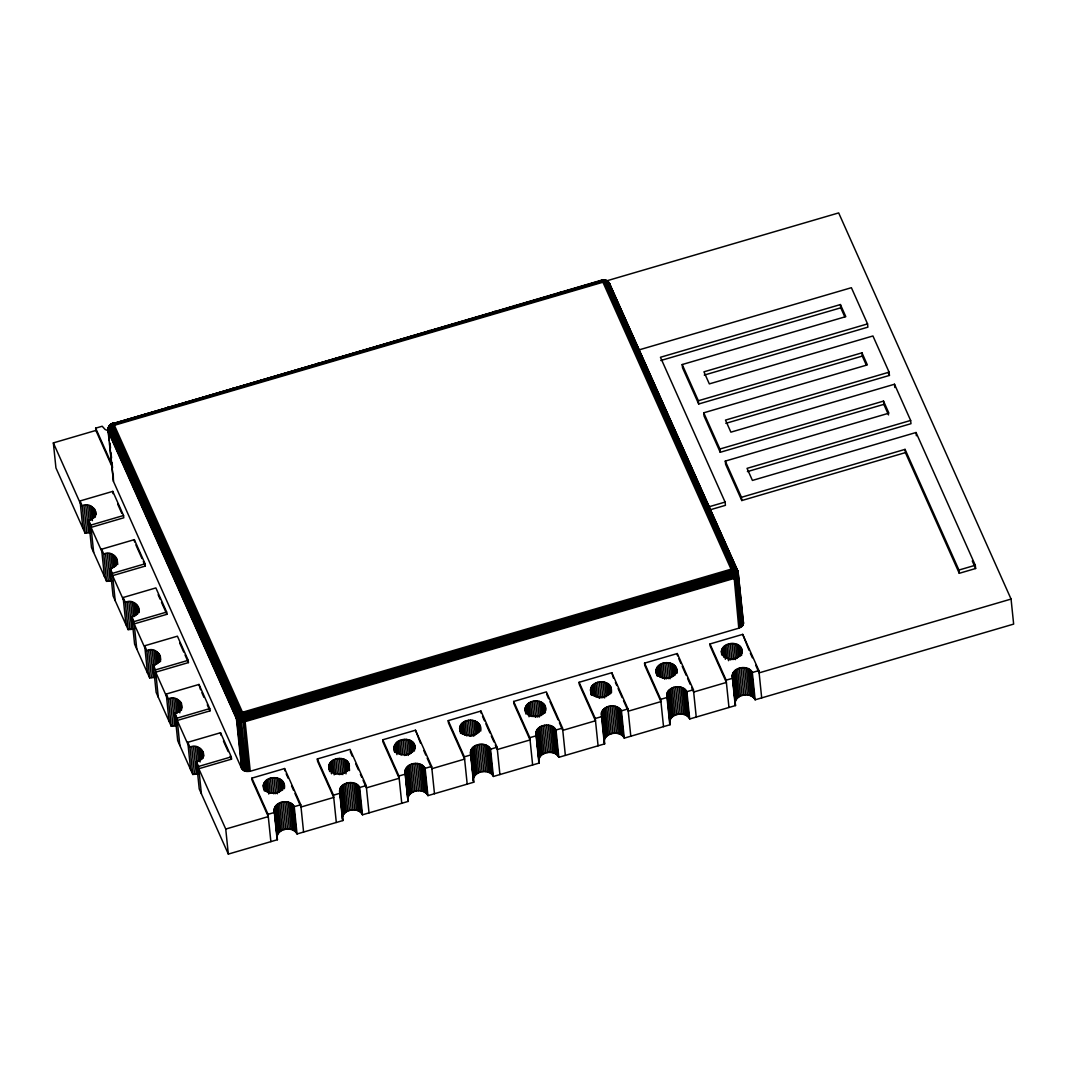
<?xml version="1.0" encoding="UTF-8"?>
<svg xmlns="http://www.w3.org/2000/svg" width="1067" height="1067" viewBox="0 0 1067 1067"><rect width="100%" height="100%" fill="white"/><g stroke="black" fill="none" stroke-linecap="round" stroke-linejoin="round"><path stroke-width="1.5" d="M113.249 474.522L113.449 481.377L241.555 768.347L244.476 771.001L250.252 771.254L245.13 721.639L242.889 713.169L114.396 425.293C112.035 419.905 106.54 428.574 108.327 431.762L236.434 718.731L240.422 721.745L245.13 721.639L733.669 578.567L736.643 576.967L738.257 574.499L737.871 571.058L609.764 284.089L607.39 281.141L603.829 279.874L110.368 424.613M245.543 771.361L239.928 721.039L242.502 712.263L731.042 569.191C738.391 565.977 740.391 576.033 733.549 577.7L245.01 720.785L243.956 721.906L249.091 771.521M241.555 768.347L236.434 718.731L238.408 714.557L242.502 712.263L245.13 721.639M108.1 428.494L108.327 431.762C106.767 427.987 110.181 422.945 114.396 425.293L602.935 282.221C606.99 279.874 611.484 283.555 610.284 288.157M236.434 718.731L238.381 714.877L242.502 712.263L243.956 721.906L239.195 720.758L236.567 718.464L108.341 430.948L110.088 427.507L114.396 425.293L113.115 423.252L114.396 425.293L110.301 427.587L108.341 430.948M112.662 424.306C113.102 421.452 106.713 427.64 107.98 430.001L113.449 481.377M609.951 284.849C609.684 281.235 602.775 278.287 601.201 281.221L602.575 280.368L111.221 424.079L109.634 425.346M609.057 282.822L606.91 281.355L602.935 282.221C602.081 279.247 606.643 280.181 604.322 281.088L606.176 280.514L609.39 283.409C608.577 281.141 602.095 277.487 602.935 282.221L731.042 569.191C730.495 574.913 736.87 573.326 735.363 569.018L607.243 282.048C605.923 279.167 599.374 278.674 602.935 282.221L606.269 281.875L609.337 283.262L738.057 571.819L743.526 623.208L742.499 625.822L738.791 628.183L250.252 771.254M245.01 720.785L244.61 718.718L733.723 575.727L736.083 574.246L737.27 570.472L734.963 569.245L731.042 569.191L734.176 577.78C737.63 576.834 739.791 572.526 736.937 569.805L608.683 282.315L606.029 281.021L602.935 282.221L601.441 280.141M738.391 573.593L734.376 568.844L606.269 281.875L602.575 281.155L602.935 282.221L607.043 280.914L609.524 283.742L604.789 280.101L602.935 282.221C601.188 278.887 605.469 280.021 602.935 282.221L606.176 280.514M107.98 430.001C108.407 426.133 110.328 422.945 114.396 425.293L109.448 427.574L108.194 430.908M109.314 440.671L108.127 429.094C108.167 426.813 109.594 427.28 113.689 423.919L603.882 280.768L605.176 281.635L733.482 569.698L732.042 571.125L241.742 714.33L240.262 713.343L112.062 426.16L114.396 425.293L112.208 423.479M243.516 770.507L238.381 720.892L239.688 716.17L242.502 712.263L247.891 771.628M112.435 423.466L110.461 425.026L108.967 429.227L237.074 716.197L236.647 717.878L239.942 720.385L244.756 720.465M108.541 428.054L110.595 425.946L114.396 425.293C112.235 421.505 107.287 426.146 108.741 429.161L108.287 430.321M242.756 722.012L242.502 712.263C244.663 714.823 243.156 720.265 238.408 714.557L110.301 427.587L112.702 423.559L109.941 425.039M110.688 427.013L111.008 424.893L114.396 425.293C113.475 423.452 109.448 424.359 111.702 424.853M112.809 425.813C113.355 423.452 113.662 425.2 114.396 425.293M111.768 424.052L602.028 280.061M743.032 624.995L737.991 574.406L735.523 571.152L731.042 569.191L734.936 577.46L739.898 627.769M238.381 720.892L238.888 716.611L242.502 712.263L241.529 721.372L246.69 771.574M603.175 281.114L604.456 279.954M242.689 769.881L237.568 720.265C235.754 716.784 245.477 709.955 238.955 714.33L238.408 714.557M605.883 281.581L602.268 280.421L602.855 281.635M110.461 424.773L109.554 428.387L237.661 715.357L240.408 717.384L244.33 717.584L732.856 574.513L733.816 573.939L733.603 571.085L731.042 569.191L733.949 572.926L735.777 577.62L740.898 627.236M742.499 625.822L737.31 575.593C737.831 571.419 728.974 570.045 732.682 569.458C729.895 568.524 738.431 572.566 737.911 575.38M108.581 427.48L108.554 430.094L236.661 717.064L240.729 719.878L244.836 719.798L733.376 576.713C736.083 576.82 739.951 570.498 736.35 570.685L731.042 569.191L734.376 572.632L736.643 576.967L741.778 626.582M737.991 574.406C739.591 571.485 734.883 568.684 731.855 569.058M609.47 284.049L607.67 281.448L604.242 280.661L605.923 280.341L604.162 280.861M733.136 575.647L736.417 572.659L736.804 570.071L608.337 281.968M283.862 783.832C284.836 794.955 264.123 796.862 263.296 785.632C264.963 773.802 286.97 775.509 284.356 788.646M228.325 854.093L225.737 829.059L198.809 768.72L231.526 759.144L231.299 756.863L220.522 732.736L187.792 742.312L189.953 747.14C200.769 741.858 209.732 758.784 196.421 761.625L199.236 788.926L228.325 854.093L277.407 839.729L274.592 812.414C271.511 801.797 289.944 797.689 294.225 806.665L297.039 833.967L342.854 820.563L340.04 793.248C336.959 782.631 355.378 778.523 359.672 787.499L362.487 814.801L408.301 801.384L405.18 770.067C407.927 762.158 421.078 760.904 425.106 768.333L427.934 795.635L473.748 782.218L470.92 754.916C467.839 744.299 486.272 740.191 490.553 749.167L493.381 776.469L539.182 763.052L536.368 735.75C533.287 725.133 551.706 721.025 556 730.001L558.815 757.303L604.629 743.886L601.508 712.569C604.269 704.66 617.406 703.406 621.434 710.835L624.262 738.137L670.076 724.72L666.955 693.403C669.703 685.494 682.853 684.24 686.881 691.669L689.709 718.971L735.51 705.554L732.696 678.252C729.615 667.635 748.034 663.527 752.328 672.503L755.143 699.805L1013.65 624.102L1011.063 599.067L838.675 212.907L605.843 281.088M297.039 833.967C292.758 824.991 274.339 829.112 277.407 839.729M328.743 766.466C329.876 756.356 348.536 755.383 349.402 766.013C348.282 776.109 329.61 777.096 328.743 766.466L329.076 769.667M362.487 814.801C358.205 805.825 339.786 809.946 342.854 820.563M394.617 751.862C389.362 737.937 416.09 734.096 415.076 748.714M405.727 779.203L405.18 770.067M408.301 801.384C405.22 790.78 423.652 786.659 427.934 795.635M480.19 726.334C481.164 737.457 460.451 739.364 459.637 728.134C461.304 716.304 483.298 718.011 480.683 731.148M493.381 776.469C489.086 767.493 470.667 771.614 473.748 782.218M525.071 708.955C526.204 698.858 544.864 697.885 545.73 708.515C544.61 718.611 525.951 719.598 525.071 708.955L525.404 712.169M558.815 757.303C554.533 748.327 536.114 752.448 539.182 763.052M611.071 688.002C612.058 699.125 591.331 701.032 590.518 689.789C591.852 678.785 612.525 679.119 611.404 691.216M598.08 745.806L595.266 718.491L601.801 716.584L601.508 712.569M676.518 668.836C677.492 679.959 656.779 681.866 655.965 670.623C657.552 658.939 679.412 660.406 676.958 673.397M663.527 726.64L660.7 699.325L667.248 697.418L666.955 693.403M721.412 651.457C722.532 641.36 741.192 640.387 742.072 651.017C740.938 661.113 722.279 662.087 721.412 651.457L721.732 654.671M755.143 699.805C750.861 690.829 732.442 694.95 735.51 705.554M735.363 569.018L732.536 573.352L243.996 716.437M736.643 576.967L737.697 575.02L736.83 576.14L734.75 572.299L731.042 569.191L732.696 569.151M112.769 423.386L110.755 424.653M243.649 715.29L732.175 572.205L734.376 568.844M237.074 716.197L238.381 714.877M732.976 573.406L734.176 577.78L738.791 628.183M108.821 426.693L109.247 425.84M108.487 427.267L111.715 424.413M624.262 738.137C619.98 729.161 601.561 733.282 604.629 743.886M689.709 718.971C685.414 709.995 666.995 714.116 670.076 724.72M109.581 425.506L109.114 428.587M242.036 769.16L236.901 719.545L238.621 715.25L242.502 712.263L240.422 721.745M732.562 569.765C731.402 568.631 738.244 571.165 738.191 573.779M733.816 573.939L735.91 572.099L736.217 569.351M112.462 424.132L112.022 423.572L113.782 424.946M108.754 427.187L110.314 424.813L111.448 425.106M108.434 427.387L109.287 426M605.683 281.328L607.043 280.914L606.269 281.875M242.502 712.263L240.142 716.41L239.195 720.758L244.476 771.001M108.714 426.92L113.595 425.213L111.355 426.573M604.842 281.261L604.629 280.007M607.243 282.048L606.643 280.781L609.124 283.208M602.135 280.194L601.214 280.674L602.602 280.701C601.641 282.168 601.228 279.541 602.615 280.114M604.642 281.101L603.642 281.888L604.429 281.755M604.335 281.621L603.429 281.728L603.442 280.341M605.029 281.435C606.616 279.821 603.682 279.954 606.323 281.301M601.214 280.674L603.095 280.074M242.356 721.425L240.715 721.239M239.928 721.039L238.528 720.412M109.728 425.68L110.808 425.226M602.562 280.114L602.268 280.421M111.662 423.746L113.355 423.599L114.116 424.759M111.915 580.901L106.58 581.368L91.495 547.584L88.668 520.269C101.979 517.428 93.029 500.503 82.212 505.785L80.052 500.957L112.769 491.38L123.545 515.508L123.785 517.788L91.055 527.378L101.832 551.506M133.468 629.17L128.133 629.637L113.049 595.853L110.221 568.538C123.532 565.697 114.582 548.785 103.752 554.053L101.605 549.225L134.322 539.649L145.099 563.789L145.325 566.057L112.609 575.647L123.385 599.774M154.515 672.623L155.022 677.438L149.673 677.905L134.589 644.121L131.774 616.806C145.072 613.978 136.123 597.053 125.306 602.335L123.145 597.507L155.875 587.917L166.652 612.058L166.879 614.325L134.162 623.915L144.939 648.042M175.908 719.291L176.562 725.707L171.227 726.187L156.142 692.39L153.315 665.074C166.625 662.247 157.676 645.322 146.859 650.603L144.699 645.775L177.415 636.185L188.192 660.326L188.432 662.594L155.702 672.183L166.479 696.324M198.115 773.988L192.78 774.455L177.696 740.658L174.868 713.356C188.179 710.515 179.229 693.59 168.399 698.872L166.252 694.043L198.969 684.454L209.746 708.595L209.986 710.875L177.255 720.452L188.032 744.593M732.669 569.004L737.377 571.018M112.048 466.639L95.883 430.441L95.657 428.16L102.192 426.253L105.126 429.481L108.18 430.761M123.839 421.025L128.627 419.624M135.016 417.757L139.804 416.357M160.557 410.275L165.345 408.874M186.098 402.793L190.886 401.392M211.639 395.31L216.441 393.91M265.923 379.412L270.711 378.011M273.912 377.078L281.888 374.744M291.478 371.93L296.266 370.529M302.641 368.662L307.443 367.261M317.019 364.461L321.807 363.047M328.196 361.18L332.984 359.779M353.737 353.697L358.525 352.297M379.278 346.215L384.067 344.814M408.021 337.799L412.809 336.398M433.562 330.317L438.35 328.916M459.103 322.834L463.892 321.434M470.28 319.566L475.068 318.166M484.645 315.365L489.446 313.951M495.822 312.084L500.61 310.684M510.199 307.883L514.988 306.469M521.376 304.602L526.164 303.201M546.918 297.119L554.893 294.785M572.459 289.637L580.448 287.303M114.022 424.519L602.562 281.448M90.375 532.633L85.027 533.1L55.937 467.933L53.35 442.898L95.883 430.441M637.853 350.243L851.386 287.703L867.551 323.901L867.884 327.156L704.273 375.077M698.685 403.993L698.351 400.752L861.963 352.83L862.296 356.085L698.685 403.993L682.533 367.795L682.2 364.541L845.798 316.632L840.409 304.562L660.446 357.272L725.093 502.077L725.427 505.331L710.555 509.679M93.643 552.413L90.828 525.097L123.545 515.508M660.78 360.513L840.756 307.816L840.409 304.562M867.551 323.901L703.94 371.823L709.328 383.893L872.939 335.972L889.104 372.17L889.438 375.424L725.827 423.346M115.196 600.681L112.368 573.366L145.099 563.789M720.238 452.275L719.905 449.02L883.516 401.099L883.849 404.353L720.238 452.275L704.073 416.063L703.74 412.809L867.351 364.901L861.963 352.83M889.104 372.17L725.493 420.091L730.882 432.162L894.493 384.24L910.644 420.451L910.978 423.692L747.38 471.614M136.749 648.949L133.922 621.634L166.652 612.058M741.792 500.543L741.458 497.289L905.056 449.367L905.403 452.621L741.792 500.543L725.627 464.332L725.293 461.091L888.904 413.169L883.516 401.099M910.644 420.451L747.033 468.36L752.422 480.43L916.033 432.508L975.291 565.257L975.625 568.511L959.273 573.299L905.403 452.621M708.728 506.865L725.093 502.077M158.289 697.218L155.475 669.903L188.192 660.326M179.843 745.486L177.029 718.171L209.746 708.595M242.889 713.169L731.415 570.098M201.396 793.755L198.569 766.453L231.299 756.863M959.273 573.299L958.94 570.045L975.291 565.257M225.737 829.059L268.284 816.602L252.119 780.404L251.879 778.123L284.609 768.547L300.774 804.745L303.588 832.06M294.945 793.448L301.001 807.025L333.731 797.436L317.566 761.238L317.326 758.957L350.043 749.381L366.208 785.579L369.035 812.894M363.073 780.31L366.448 787.859L399.165 778.27L383 742.072L382.773 739.791L415.49 730.215L431.655 766.413L434.482 793.728M431.895 768.693L464.612 759.104L448.447 722.906L448.22 720.625L480.937 711.049L497.102 747.247L499.916 774.562M495.315 744.993L497.329 749.527L530.059 739.938L513.894 703.74L513.654 701.459L546.384 691.883L562.536 728.081L565.363 755.396M559.415 722.812L562.776 730.361L595.493 720.772L579.341 684.574L579.101 682.293L611.818 672.717L627.983 708.915L630.81 736.23M628.223 711.196L660.94 701.606L644.775 665.408L644.548 663.127L677.265 653.551L693.43 689.749L696.244 717.064M691.643 687.495L693.657 692.03L726.387 682.44L710.222 646.242L709.982 643.961L742.712 634.372L758.877 670.583L761.691 697.898M270.871 841.636L268.044 814.334L274.592 812.414M294.225 806.665L300.774 804.745M336.318 822.47L333.491 795.168L340.04 793.248M359.672 787.499L366.208 785.579M401.752 803.304L398.938 776.002L405.473 774.082L405.06 772.775M425.106 768.333L431.655 766.413M467.199 784.138L464.372 756.823L470.92 754.916M490.553 749.167L497.102 747.247M532.646 764.972L529.819 737.657L536.368 735.75M556 730.001L562.536 728.081M621.434 710.835L627.983 708.915M686.881 691.669L693.43 689.749M728.974 707.474L726.147 680.159L732.696 678.252M752.328 672.503L758.877 670.583M1011.063 599.067L759.104 672.864L755.743 665.315M737.377 571.592L737.497 570.378M243.703 715.85L240.875 715.797L238.955 714.33M244.316 718.251L240.235 718.184L237.448 716.05M244.49 719.025L240.088 718.945L237.087 716.664M244.863 721.119L243.196 721.399M242.983 713.57L240.982 712.929M243.463 715.05L239.582 713.81M605.296 280.141L606.403 280.794M603.255 279.914L603.949 279.927M735.243 572.939L737.991 573.232M111.982 425.72L112.769 425.666M608.057 282.275L608.817 283.315M237.381 719.531L236.567 718.464M112.422 424.639L111.608 424.826M737.79 573.846L736.51 573.766M736.83 571.645L736.123 571.632L737.124 572.712M603.308 280.061L604.055 280.074L603.148 281.635L603.055 280.328M111.995 425.493L112.755 425.52M111.248 425.986L110.074 425.84M604.162 280.314L604.936 280.408M736.403 574.9L737.124 574.993M606.696 281.581L607.99 282.702M734.936 577.46L735.777 577.62L736.27 576.633L735.483 576.447M112.142 425.053L112.809 425.213L111.822 424.559M735.283 575.78L736.11 576.02M736.083 574.246L734.349 573.646M731.869 569.218L732.682 569.458M734.83 573.312L735.697 573.593M112.942 424.919L113.662 425.079L113.049 424.786M734.71 574.379L735.576 574.7M731.749 569.511L731.042 569.191L733.349 571.325M732.696 569.311L733.482 569.698M733.509 569.245L735.91 572.099M607.27 281.461L608.257 282.128M737.871 571.058L738.164 571.885M733.509 569.471L735.323 571.552M734.283 569.391L735.656 570.725M733.296 570.138L734.203 571.672M732.375 571.859L731.709 570.432M736.257 569.738L736.897 570.592M734.149 570.271L735.07 571.939M602.708 280.701L603.055 281.635M732.349 570.031L732.789 570.712M560.295 292.078L561.015 293.292M494.861 311.244L495.568 312.458M429.414 330.41L430.121 331.624M363.967 349.576L364.687 350.79M298.533 368.755L299.24 369.969M233.086 387.921L233.793 389.135M167.639 407.087L168.346 408.301M113.929 424.839L113.595 423.906M734.016 570.565L734.75 572.299M888.091 372.41L889.438 375.424M972.264 560.962L975.625 568.511M905.056 449.367L958.94 570.045M840.756 307.816L844.797 316.859M862.296 356.085L866.337 365.127M883.849 404.353L888.558 414.916M682.2 364.541L698.351 400.752M703.74 412.809L719.905 449.02M725.293 461.091L741.458 497.289M604.069 281.955L732.189 568.924M749.007 650.23L742.712 634.372M750.354 653.244L752.368 657.779M709.982 643.961L726.147 680.159M678.852 658.832L680.866 663.367M682.213 666.382L686.254 675.424M687.601 678.452L690.296 684.481M644.548 663.127L660.7 699.325M613.405 677.998L611.818 672.717M615.419 682.533L616.766 685.548M618.113 688.562L622.154 697.618M623.501 700.632L627.543 709.675M579.101 682.293L595.266 718.491M546.611 694.15L548.638 698.685M549.985 701.699L558.068 719.798M513.654 701.459L529.819 737.657M482.524 716.33L484.538 720.865M485.885 723.879L489.926 732.936M491.273 735.95L493.968 741.978M448.22 720.625L464.372 756.823M420.438 743.045L415.49 730.215M423.812 750.581L425.826 755.116M427.173 758.13L431.215 767.186M382.773 739.791L398.938 776.002M350.283 751.648L352.31 756.183M355.671 763.719L358.365 769.747M360.379 774.282L361.726 777.296M317.326 758.957L333.491 795.168M286.183 773.842L288.21 778.363M291.571 785.899L293.598 790.434M113.262 425.693L241.382 712.663M111.181 426.867L239.301 713.836M95.657 428.16L111.808 464.372M251.879 778.123L268.044 814.334M117.717 504.211L121.758 513.267M135.909 544.944L141.964 558.521M143.311 561.535L145.325 566.057M158.129 594.719L160.143 599.241M161.49 602.268L166.879 614.325M179.669 642.988L183.711 652.044M185.058 655.058L188.432 662.594M200.556 689.749L198.969 684.454M201.903 692.763L203.917 697.298M207.291 704.834L209.986 710.875M223.443 741.045L228.165 751.595M230.179 756.13L231.526 759.144M88.668 520.269L90.828 525.097M110.221 568.538L112.368 573.366M131.774 616.806L133.922 621.634M153.315 665.074L155.475 669.903M174.868 713.356L177.029 718.171M196.421 761.625L198.569 766.453M53.35 442.898L80.292 503.237M243.916 716.651L244.61 718.718M736.91 571.112L737.497 573.272M743.179 621.434L743.526 623.208M514.494 305.495L514.908 306.803M318.166 362.993L318.566 364.3M394.297 748.647C397.057 758.517 415.556 756.023 414.743 745.5M733.723 575.727L734.069 577.14M733.549 577.7L733.669 578.567M916.033 432.508L916.366 435.763M894.493 384.24L894.826 387.494M751.608 671.29L754.436 698.592M750.634 670.196L753.449 697.511M749.394 669.262L752.222 696.578M738.057 571.819L743.379 624.115M747.954 668.516L750.768 695.831M746.34 667.982L749.167 695.284M744.619 667.662L747.447 694.977M741.552 648.363L742.045 653.177M740.845 647.149L741.672 655.178M742.832 667.582L745.646 694.897M739.858 646.055L740.845 655.698M738.617 645.122L739.778 656.378M741.032 667.742L743.859 695.057M737.177 644.375L738.511 657.232M739.284 668.129L742.098 695.444M735.563 643.841L737.057 658.299M737.617 668.742L740.445 696.057M733.843 643.534L735.51 659.593M736.11 669.556L738.938 696.858M732.055 643.454L733.709 659.513M734.803 670.543L737.63 697.845M733.723 671.677L736.55 698.978M730.255 643.601L731.922 659.673M732.909 672.917L735.737 700.232M732.389 674.237L735.216 701.553M732.175 675.598L735.11 704.26M728.508 644.001L730.161 660.06M726.854 644.601L728.508 660.673M725.347 645.415L726.667 658.272M724.026 646.402L725.36 659.259M722.946 647.536L723.946 657.179M722.132 648.789L722.799 655.218M721.612 650.11L722.119 654.925M686.174 690.456L688.989 717.758M685.187 689.362L688.002 716.677M683.947 688.428L686.775 715.744M682.507 687.682L685.334 714.997M677.265 653.551L677.505 655.818M680.893 687.148L683.72 714.45M679.172 686.828L682 714.143M676.105 667.529L676.611 672.343M675.398 666.315L676.065 672.743M677.385 686.748L680.212 714.063M674.411 665.221L675.411 674.864M675.584 686.908L678.412 714.223M673.184 664.288L674.344 675.544M671.73 663.541L673.064 676.398M673.837 687.295L676.651 714.61M670.129 663.007L671.623 677.465M672.183 687.908L674.998 715.223M668.395 662.7L670.063 678.759M670.676 688.722L673.49 716.024M666.608 662.62L668.275 678.679M669.356 689.709L672.183 717.011M668.275 690.842L671.103 718.144M664.808 662.767L666.475 678.839M667.475 692.083L670.289 719.398M666.742 694.764L669.663 723.426M663.06 663.167L664.714 679.226M661.407 663.767L662.9 678.225M659.899 664.581L661.22 677.438M658.579 665.568L659.753 676.811M657.512 666.702L658.499 676.345M656.698 667.955L657.525 675.985M656.178 669.276L656.845 675.704M655.965 670.623L656.298 673.837M620.727 709.622L623.555 736.924M619.74 708.528L622.568 735.843M618.513 707.594L621.327 734.91M617.059 706.847L619.887 734.163M615.459 706.314L618.273 733.616M613.738 705.994L616.553 733.309M611.178 689.349L611.511 692.563M610.671 686.695L611.164 691.509M609.951 685.481L610.777 693.51M611.938 705.914L614.765 733.229M608.964 684.387L609.964 694.03M607.737 683.454L608.897 694.71M610.151 706.074L612.965 733.389M606.296 682.72L607.616 695.564M608.39 706.461L611.218 733.776M604.682 682.173L606.176 696.631M606.736 707.074L609.564 734.389M602.962 681.866L604.616 697.925M605.229 707.888L608.057 735.19M601.174 681.786L602.828 697.845M603.922 708.875L606.736 736.177M602.842 710.008L605.656 737.324M599.374 681.946L601.028 698.005M602.028 711.249L604.842 738.564M601.295 713.93L604.215 742.592M597.613 682.333L599.281 698.392M595.96 682.933L597.453 697.391M594.452 683.747L595.786 696.604M593.145 684.734L594.306 695.977M592.065 685.868L593.065 695.511M591.251 687.121L592.078 695.151M590.731 688.442L591.398 694.87M590.518 689.789L591.011 694.617M555.28 728.788L558.108 756.09M554.293 727.694L557.121 755.009M553.066 726.76L555.894 754.076M551.626 726.013L554.44 753.329M550.012 725.48L552.839 752.782M548.291 725.16L551.106 752.475M545.224 705.861L545.717 710.675M544.517 704.647L545.344 712.676M546.504 725.08L549.318 752.395M543.53 703.553L544.517 713.196M542.289 702.633L543.45 713.876M544.703 725.24L547.518 752.555M540.849 701.886L542.169 714.73M542.943 725.627L545.77 752.942M539.235 701.339L540.729 715.797M541.289 726.24L544.117 753.555M537.515 701.032L539.168 717.091M539.782 727.054L542.61 754.356M535.727 700.952L537.381 717.011M538.475 728.041L541.289 755.356M537.395 729.174L540.222 756.49M533.927 701.112L535.581 717.171M536.581 730.415L539.409 757.73M536.061 731.735L538.888 759.05M535.847 733.096L538.782 761.758M532.18 701.499L533.673 715.957M530.512 702.099L532.006 716.557M529.005 702.913L530.339 715.77M527.698 703.9L529.032 716.757M526.618 705.034L527.618 714.677M525.804 706.287L526.471 712.716M525.284 707.608L525.951 714.036M489.846 747.954L492.661 775.256M488.859 746.86L491.674 774.175M487.619 745.926L490.447 773.242M486.179 745.179L489.006 772.495M480.937 711.049L481.177 713.316M484.565 744.646L487.392 771.948M482.844 744.326L485.672 771.641M479.777 725.027L480.283 729.841M479.07 723.813L479.737 730.241M481.057 744.246L483.885 771.561M478.083 722.719L479.083 732.362M479.256 744.406L482.084 771.721M476.842 721.799L478.016 733.042M475.402 721.052L476.736 733.896M477.509 744.793L480.323 772.108M473.801 720.505L475.295 734.963M475.855 745.406L478.67 772.721M472.067 720.198L473.735 736.257M474.348 746.22L477.162 773.522M470.28 720.118L471.947 736.177M473.028 747.207L475.855 774.522M471.947 748.34L474.775 775.656M468.48 720.278L470.147 736.337M471.134 749.581L473.961 776.896M470.614 750.901L473.441 778.216M470.4 752.262L473.335 780.924M466.732 720.665L468.226 735.123M465.079 721.265L466.572 735.723M463.571 722.079L464.892 734.936M462.251 723.066L463.411 734.309M461.171 724.2L462.171 733.843M460.37 725.453L461.197 733.482M459.85 726.774L460.504 733.202M459.637 728.134L459.97 731.335M424.399 767.12L427.227 794.422M423.412 766.026L426.24 793.341M422.185 765.092L424.999 792.408M420.731 764.345L423.559 791.661M419.131 763.812L421.945 791.114M417.397 763.492L420.225 790.807M414.329 744.192L414.836 749.007M413.623 742.979L414.449 751.008M415.61 763.412L418.437 790.727M412.636 741.885L413.462 749.928M411.409 740.965L412.569 752.208M413.809 763.572L416.637 790.887M409.955 740.218L411.288 753.062M412.062 763.959L414.89 791.274M408.354 739.671L409.848 754.129M410.408 764.572L413.222 791.887M406.634 739.364L408.288 755.423M408.901 765.386L411.715 792.701M404.833 739.284L406.5 755.343M407.581 766.373L410.408 793.688M406.514 767.506L409.328 794.822M403.046 739.444L404.7 755.503M405.7 768.747L408.514 796.062M404.967 771.428L407.781 798.743M406.06 782.418L407.887 800.09M401.285 739.831L402.779 754.289M399.632 740.431L401.125 754.903M398.124 741.245L399.458 754.102M396.817 742.232L397.978 753.475M395.737 743.366L396.897 754.622M394.923 744.619L395.75 752.648M394.403 745.94L395.07 752.368M394.19 747.3L394.683 752.115M358.952 786.286L361.78 813.587M357.965 785.192L360.793 812.507M356.738 784.258L359.552 811.574M355.298 783.511L358.112 810.827M353.684 782.978L356.511 810.293M351.963 782.658L354.777 809.973M348.896 763.358L349.523 770.574M348.175 762.145L349.016 770.174M350.176 782.578L352.99 809.893M347.188 761.051L348.189 770.694M345.961 760.131L347.122 771.374M348.375 782.738L351.19 810.053M344.521 759.384L346.015 773.842M346.615 783.125L349.442 810.44M342.907 758.837L344.401 773.295M344.961 783.738L347.789 811.053M341.187 758.53L342.84 774.589M343.454 784.552L346.282 811.867M339.399 758.45L341.053 774.509M342.147 785.539L344.961 812.854M341.067 786.672L343.881 813.988M337.599 758.61L339.253 774.669M340.253 787.913L343.081 815.228M339.733 789.247L342.56 816.548M339.519 790.594L342.44 819.256M335.838 758.997L337.332 773.455M334.184 759.597L335.678 774.068M332.677 760.411L334.171 774.869M331.37 761.398L332.531 772.641M330.29 762.532L331.45 773.788M329.476 763.785L330.143 770.214M328.956 765.106L329.623 771.534M293.518 805.452L296.333 832.753M292.531 804.358L295.346 831.673M291.291 803.424L294.119 830.74M289.851 802.677L292.665 829.993M288.237 802.144L291.064 829.459M284.609 768.547L284.836 770.814M286.516 801.824L289.344 829.139M283.449 782.524L283.942 787.353M282.742 781.311L283.409 787.739M284.729 801.744L287.543 829.059M281.755 780.217L282.742 789.86M280.514 779.297L281.675 790.54M282.928 801.904L285.756 829.219M279.074 778.55L280.408 791.394M281.181 802.291L283.995 829.606M277.46 778.003L278.954 792.461M279.514 802.904L282.342 830.219M275.739 777.696L277.407 793.755M278.007 803.718L280.834 831.033M273.952 777.616L275.606 793.675M276.7 804.705L279.527 832.02M275.619 805.838L278.447 833.154M272.152 777.776L273.819 793.835M274.806 807.079L277.633 834.394M274.286 808.413L277.113 835.714M274.072 809.76L277.007 838.422M270.404 778.163L271.898 792.621M268.751 778.763L270.244 793.234M267.243 779.577L268.737 794.035M265.923 780.564L267.083 791.821M264.843 781.698L265.843 791.341M264.029 782.951L264.869 790.98M263.509 784.272L264.176 790.7M263.296 785.632L263.629 788.833M220.522 732.736L220.749 735.003M203.41 752.809L203.744 756.023M202.997 751.501L203.504 756.33M202.29 750.288L203.117 758.33M201.303 749.207L202.303 758.837M200.076 748.274L201.236 759.517M198.622 747.527L200.116 761.985M197.022 746.98L198.515 761.438M195.288 746.673L196.955 762.732M197.288 765.946L197.955 772.375M193.5 746.593L196.328 773.908M191.7 746.753L194.527 774.055M189.953 747.14L192.78 774.455M187.792 742.312L190.62 769.627M181.457 703.233L181.95 708.048M180.736 702.019L181.577 710.048M179.749 700.926L180.75 710.569M178.522 700.005L179.843 712.849M177.082 699.258L178.402 712.102M175.468 698.712L176.962 713.169M173.748 698.405L175.575 716.077M171.96 698.325L174.775 725.64M170.16 698.485L172.974 725.787M168.399 698.872L171.227 726.187M166.252 694.043L169.066 721.359M160.317 656.272L160.65 659.486M159.903 654.965L160.57 661.393M159.196 653.751L160.023 661.78M158.209 652.657L159.196 662.3M156.969 651.724L158.129 662.98M155.529 650.977L156.862 663.834M153.915 650.443L155.409 664.901M152.194 650.136L154.181 669.409M150.407 650.056L153.221 677.358M148.606 650.203L151.434 677.518M146.859 650.603L149.673 677.905M134.322 539.649L134.562 541.929M144.699 645.775L147.526 673.077M138.763 607.99L139.203 612.551M138.35 606.696L138.857 611.511M137.643 605.482L138.31 611.911M136.656 604.389L137.656 614.032M135.416 603.455L136.589 614.699M133.975 602.708L135.309 615.566M132.375 602.175L133.868 616.633M130.641 601.855L132.801 622.741M128.854 601.775L131.681 629.09M127.053 601.935L129.881 629.25M108.981 433.175L109.327 436.483M110.008 443.098L110.515 448.06M111.035 453.022L111.542 457.983M112.062 462.945L112.569 467.906M109.661 443.979L113.249 478.71M125.306 602.335L128.133 629.637M112.769 491.38L113.009 493.648M123.145 597.507L125.973 624.809M117.21 559.722L117.717 564.55M116.81 558.428L117.303 563.243M116.09 557.214L116.756 563.643M115.103 556.12L116.103 565.763M113.876 555.187L115.036 566.43M112.435 554.44L113.756 567.297M110.821 553.906L112.315 568.364M109.101 553.586L111.421 576.087M107.314 553.506L110.128 580.821M105.513 553.666L108.327 580.981M103.752 554.053L106.58 581.368M101.605 549.225L104.419 576.54M95.67 511.453L96.003 514.667M95.256 510.159L95.75 514.974M94.55 508.946L95.376 516.975M93.563 507.852L94.55 517.482M92.322 506.918L93.483 518.162M90.882 506.171L92.376 520.629M89.268 505.638L90.762 520.096M87.547 505.318L89.041 519.776M89.375 522.99L90.202 531.019M85.76 505.238L88.574 532.553M83.96 505.398L86.787 532.713M82.212 505.785L85.027 533.1M80.052 500.957L82.879 528.272M107.967 429.654L108.047 430.895"/></g></svg>
